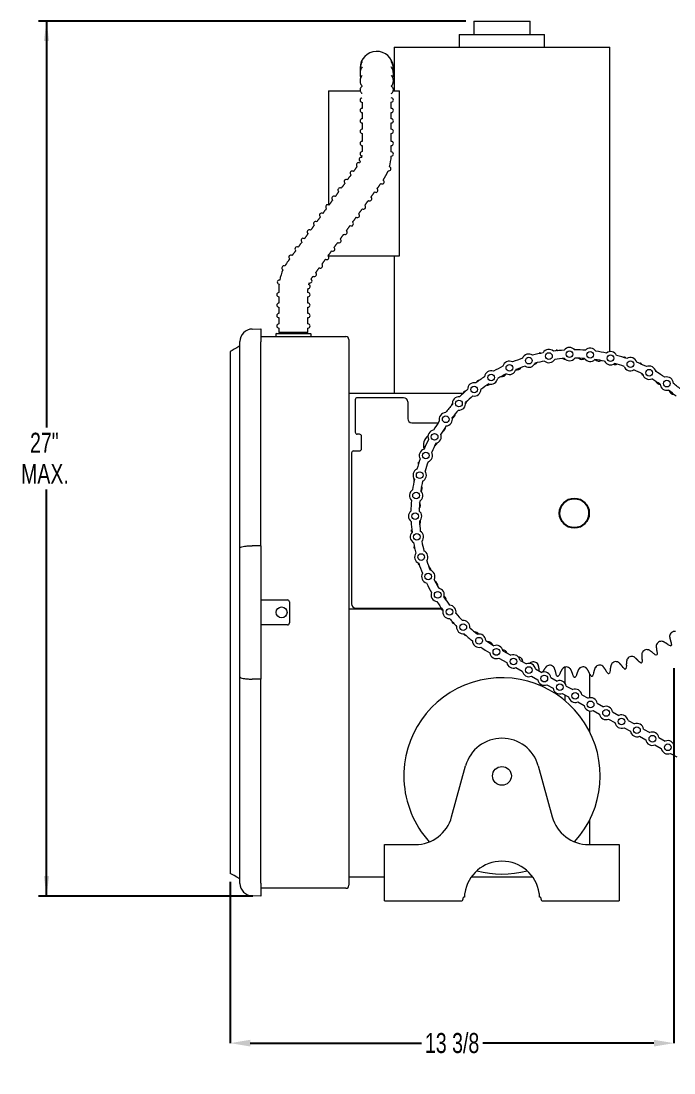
# Model space of a CAD drawing. Header units: inches. Extents: x 1.5 to 21.5, y 4.2 to 20.4.
# Drawn here: x 11.16 to 16.06, y 12.49 to 20.38 of the extents above; entities that cross this region are included whole.
import ezdxf

# ---------------------------------------------------------------- set-up
doc = ezdxf.new("R2010")
doc.units = ezdxf.units.IN
doc.header["$MEASUREMENT"] = 0
doc.header["$PDSIZE"] = -1
doc.layers.add('DIM', color=1, linetype='Continuous')
doc.styles.add('SLDTEXTSTYLE0', font='ARIAL.TTF', dxfattribs={"width": 0.7})
doc.dimstyles.new('SLDDIMSTYLE0', dxfattribs={"dimtxt": 0.15, "dimasz": 0.15, "dimexe": 0, "dimexo": 0.0625, "dimgap": 0.0375, "dimtad": 0, "dimtih": 1, "dimtoh": 1, "dimdec": 3, "dimlfac": 4, "dimrnd": 1e-09, "dimzin": 12, "dimdsep": 46, "dimtxsty": 'SLDTEXTSTYLE0', "dimsah": 1, "dimcen": 0.09, "dimadec": 0, "dimazin": 0, "dimtfac": 1, "dimtdec": 3, "dimtofl": 0, "dimtmove": 0, "dimatfit": 3, "dimfxl": 0, "dimtolj": 1, "dimtzin": 12, "dimarcsym": 0})

# ---------------------------------------------------------------- blocks, each defined once
blk = doc.blocks.new('*D13')
at = {"color": 0, "linetype": 'ByBlock', "lineweight": -2}
for p, q in [((16.056, 15.5243), (16.056, 12.7116)), ((12.7278, 13.923), (12.7278, 12.7116)), ((12.8778, 12.7116), (14.1617, 12.7116)), ((15.906, 12.7116), (14.6221, 12.7116))]:
    blk.add_line(p, q, dxfattribs=at)
at = {"color": 0, "linetype": 'ByBlock'}
for points in [[(12.7278, 12.7116), (12.8778, 12.6866), (12.8778, 12.7366)], [(16.056, 12.7116), (15.906, 12.6866), (15.906, 12.7366)]]:
    blk.add_solid(points, dxfattribs=at)
at = {"layer": 'DEFPOINTS', "color": 0, "linetype": 'ByBlock'}
for p in [(16.056, 15.5868), (12.7278, 13.9855)]:
    blk.add_point(p, dxfattribs=at)
at = {"color": 0, "linetype": 'ByBlock', "insert": (14.3919, 12.7116), "char_height": 0.15, "attachment_point": 5, "style": 'SLDTEXTSTYLE0'}
blk.add_mtext('13 3/8', dxfattribs=at)
blk = doc.blocks.new('*D5')
at = {"layer": 'DIM'}
for p, q in [((14.4943, 20.3806), (11.2896, 20.3806)), ((11.3496, 20.3806), (11.3496, 17.3313)), ((11.3496, 13.8155), (11.3496, 16.8648)), ((12.8971, 13.8155), (11.2896, 13.8155))]:
    blk.add_line(p, q, dxfattribs=at)
for points in [[(11.3496, 20.3806), (11.3296, 20.2306), (11.3696, 20.2306)], [(11.3496, 13.8155), (11.3696, 13.9655), (11.3296, 13.9655)]]:
    blk.add_solid(points, dxfattribs=at)
at = {"layer": 'DIM', "char_height": 0.15, "attachment_point": 1, "style": 'SLDTEXTSTYLE0'}
for s, insert in [('27"', (11.2257, 17.2914)), ('MAX.', (11.1586, 17.0582))]:
    blk.add_mtext(s, dxfattribs=dict(at, insert=insert))

msp = doc.modelspace()

# ---------------------------------------------------------------- linework, layer by layer
at = {"color": 7, "linetype": 'Continuous', "lineweight": 15}
for p, q in [((14.554253, 20.380573), (14.977752, 20.380573)), ((14.446002, 20.280573), (15.086003, 20.280573)), ((13.957253, 20.185573), (15.574753, 20.185573)), ((13.957253, 20.154322), (13.957253, 19.904323)), ((13.701503, 20.028323), (13.701529, 20.025744)), ((13.464753, 19.857448), (13.70256, 19.857448)), ((13.950615, 19.857448), (13.996862, 19.857448)), ((13.996862, 18.619948), (13.996862, 19.857448)), ((13.464753, 18.619948), (13.714752, 18.619948)), ((13.714752, 18.619948), (13.996862, 18.619948)), ((12.892971, 18.069856), (12.957107, 18.070975)), ((12.957107, 18.070975), (12.957107, 17.974498)), ((12.957107, 18.012573), (13.590302, 18.012573)), ((13.074002, 18.035073), (13.074145, 18.035073)), ((13.074145, 18.035073), (13.325015, 18.035073)), ((13.201502, 18.042573), (13.092127, 18.042573)), ((13.310877, 18.042573), (13.201502, 18.042573)), ((13.325015, 18.035073), (13.329002, 18.035073)), ((13.590302, 18.012573), (13.595303, 18.012573)), ((12.800857, 17.974498), (12.800857, 17.97612)), ((12.800857, 16.427183), (12.800857, 17.974498)), ((12.957107, 16.443715), (12.957107, 17.974498)), ((13.617753, 17.990123), (13.617753, 16.781486)), ((14.474104, 17.585573), (13.617753, 17.585573)), ((13.66582, 17.539258), (13.66582, 17.295573)), ((14.02782, 17.554323), (13.680819, 17.554323)), ((14.059069, 17.523073), (14.059069, 17.396823)), ((14.090319, 17.365573), (14.287365, 17.365573)), ((13.697695, 17.280573), (13.680819, 17.280573)), ((13.712694, 17.170573), (13.712694, 17.265573)), ((13.637695, 17.140573), (13.637695, 16.780634)), ((13.652694, 17.155573), (13.697695, 17.155573)), ((13.617753, 16.781486), (13.617753, 13.896373)), ((13.637695, 16.780634), (13.637695, 16.006823)), ((12.800857, 15.459312), (12.800857, 16.427183)), ((12.957107, 16.443715), (12.957107, 15.44278)), ((12.957107, 16.036998), (13.156865, 16.036998)), ((14.344123, 16.038131), (14.345878, 16.038073)), ((14.345878, 16.038073), (14.347326, 16.038073)), ((13.171865, 16.021998), (13.171865, 15.864498)), ((13.617753, 15.970573), (14.315011, 15.970573)), ((13.668945, 15.975573), (14.311471, 15.975573)), ((13.156865, 15.849498), (12.957107, 15.849498)), ((14.773127, 15.655116), (14.83309, 15.621762)), ((14.742732, 15.600505), (14.802708, 15.567143)), ((14.901309, 15.583815), (14.948882, 15.557353)), ((14.870927, 15.529196), (14.9185, 15.502734)), ((15.0171, 15.519406), (15.064673, 15.492944)), ((15.236252, 15.531989), (15.236252, 15.416027)), ((15.423752, 15.483656), (15.423752, 15.302911)), ((12.800857, 13.911998), (12.800857, 15.459312)), ((12.957107, 13.911998), (12.957107, 15.44278)), ((14.986719, 15.464788), (15.034292, 15.438325)), ((15.102511, 15.400379), (15.150084, 15.373916)), ((15.132892, 15.454997), (15.180465, 15.428535)), ((15.218302, 15.33597), (15.265876, 15.309507)), ((15.236252, 15.325985), (15.236252, 15.283329)), ((15.248684, 15.390588), (15.296257, 15.364126)), ((15.364476, 15.32618), (15.412049, 15.299717)), ((15.334094, 15.271561), (15.381667, 15.245098)), ((15.480268, 15.261771), (15.527841, 15.235308)), ((15.423752, 15.203958), (15.423752, 15.047623)), ((15.449886, 15.207152), (15.497459, 15.18069)), ((15.596059, 15.197362), (15.643633, 15.170899)), ((15.565678, 15.142743), (15.613251, 15.116281)), ((15.68147, 15.078334), (15.729043, 15.051872)), ((15.711851, 15.132953), (15.759424, 15.10649)), ((15.797261, 15.013925), (15.844835, 14.987463)), ((15.827643, 15.068544), (15.875216, 15.042082)), ((15.943435, 15.004135), (15.991008, 14.977673)), ((15.913053, 14.949516), (15.960626, 14.923054)), ((16.028845, 14.885107), (16.076418, 14.858645)), ((14.388375, 14.409358), (14.49363, 14.791787)), ((15.038375, 14.791787), (15.143631, 14.409358)), ((15.423752, 14.386022), (15.423752, 14.201823)), ((13.886002, 13.836323), (13.886002, 14.201823)), ((13.886002, 14.201823), (14.116002, 14.201823)), ((15.416003, 14.201823), (15.646003, 14.201823)), ((15.646003, 14.201823), (15.646003, 13.836323)), ((12.800857, 13.910375), (12.800857, 13.911998)), ((12.957107, 13.911998), (12.957107, 13.81552)), ((13.617753, 13.959323), (13.886002, 13.959323)), ((14.536697, 13.959323), (14.995309, 13.959323)), ((12.957107, 13.81552), (12.892971, 13.81664)), ((13.590302, 13.873923), (12.957107, 13.873923)), ((13.595303, 13.873923), (13.590302, 13.873923)), ((13.886002, 13.779323), (13.886002, 13.836323)), ((15.646003, 13.836323), (15.646003, 13.779323)), ((13.886002, 13.779323), (14.465182, 13.779323)), ((14.483758, 13.806323), (14.478169, 13.806323)), ((15.053836, 13.806323), (15.048248, 13.806323)), ((15.066823, 13.779323), (15.646003, 13.779323))]:
    msp.add_line(p, q, dxfattribs=at)
at = {"color": 7, "linetype": 'Continuous', "lineweight": 15, "flags": 128}
for points in [[(12.800857, 17.943248), (12.776722, 17.929313), (12.757392, 17.918153), (12.742881, 17.909775), (12.733201, 17.904186), (12.728359, 17.901391), (12.727754, 17.901041)], [(14.183464, 16.403247), (14.18092, 16.405613), (14.180234, 16.406183)], [(14.421106, 15.936421), (14.421044, 15.937311), (14.420984, 15.93798)], [(12.800857, 13.943248), (12.776722, 13.957182), (12.757392, 13.968342), (12.742881, 13.97672), (12.733201, 13.982309), (12.728359, 13.985104), (12.727754, 13.985454)]]:
    msp.add_lwpolyline(points, dxfattribs=at)
at = {"color": 7, "linetype": 'Continuous', "lineweight": 15}
for centre, radius in [((14.966996, 17.832401), 0.025), ((15.118218, 17.867015), 0.025), ((15.272652, 17.881734), 0.025), ((15.42769, 17.87631), 0.025), ((15.580717, 17.850834), 0.025), ((14.821537, 17.778476), 0.025), ((15.72915, 17.805735), 0.025), ((15.870484, 17.741776), 0.025), ((14.684296, 17.706149), 0.025), ((16.002335, 17.660035), 0.025), ((14.557589, 17.616642), 0.025), ((14.443553, 17.511466), 0.025), ((14.344114, 17.392394), 0.025), ((14.260949, 17.261436), 0.025), ((14.195462, 17.120803), 0.025), ((14.148759, 16.972867), 0.025), ((14.121626, 16.820125), 0.025), ((14.114522, 16.665155), 0.025), ((14.127568, 16.510571), 0.025), ((14.160542, 16.358983), 0.025), ((14.212888, 16.212948), 0.025), ((14.283724, 16.074931), 0.025), ((13.113115, 15.943248), 0.041), ((14.371853, 15.947262), 0.025), ((14.475788, 15.832094), 0.025), ((14.593776, 15.73137), 0.025), ((14.723825, 15.646792), 0.025), ((14.852008, 15.575479), 0.025), ((14.9678, 15.51107), 0.025), ((15.083592, 15.446661), 0.025), ((15.199384, 15.382252), 0.025), ((15.315176, 15.317843), 0.025), ((15.430968, 15.253435), 0.025), ((15.546759, 15.189026), 0.025), ((15.662551, 15.124617), 0.025), ((15.778343, 15.060208), 0.025), ((15.894135, 14.995799), 0.025), ((16.009927, 14.93139), 0.025), ((14.766003, 14.716823), 0.0705)]:
    msp.add_circle(centre, radius, dxfattribs=at)
msp.add_circle((15.308503, 16.688073), 0.11)
for centre, radius, start, end in [((13.826503, 20.028323), 0.125, 3.9607004, 180), ((13.935878, 19.787695), 0.015625, 270, 90), ((13.717128, 19.709573), 0.015625, 90, 270), ((13.935878, 19.709573), 0.015625, 270, 90), ((13.717128, 19.631448), 0.015625, 90, 270), ((13.935878, 19.631448), 0.015625, 270, 90), ((13.717128, 19.553323), 0.015625, 90, 270), ((13.935878, 19.553323), 0.015625, 270, 90), ((13.717128, 19.462111), 0.015625, 90, 270), ((13.935878, 19.462111), 0.015625, 270, 90), ((13.709856, 19.341974), 0.015625, 74.6788357, 248.3093587), ((13.71712, 19.385133), 0.015625, 89.3990283, 266.2142898), ((13.576503, 19.386608), 0.140625, 347.7506643, 353.0391634), ((13.576503, 19.386608), 0.359375, 343.9916727, 356.8912378), ((13.935858, 19.382839), 0.015625, 269.3990283, 89.3990283), ((13.689357, 19.302698), 0.015625, 53.8732842, 233.8732842), ((13.576503, 19.386608), 0.140625, 329.6839002, 335.1332203), ((13.917295, 19.272542), 0.015625, 251.4940972, 71.4940972), ((13.597236, 19.176493), 0.015625, 53.8732842, 233.8732842), ((13.643296, 19.239595), 0.015625, 53.8732842, 233.8732842), ((13.866044, 19.173729), 0.015625, 233.8732842, 53.8732842), ((13.576503, 19.386608), 0.359375, 326.1859657, 339.0040521), ((13.551175, 19.11339), 0.015625, 53.8732842, 233.8732842), ((13.819984, 19.110626), 0.015625, 233.8732842, 53.8732842), ((13.505115, 19.050287), 0.015625, 53.8732842, 233.8732842), ((13.773923, 19.047524), 0.015625, 233.8732842, 53.8732842), ((13.459055, 18.987185), 0.015625, 53.8732842, 233.8732842), ((13.727863, 18.984421), 0.015625, 233.8732842, 53.8732842), ((13.366934, 18.860979), 0.015625, 53.8732842, 233.8732842), ((13.412994, 18.924082), 0.015625, 53.8732842, 233.8732842), ((13.635742, 18.858215), 0.015625, 233.8732842, 53.8732842), ((13.681803, 18.921318), 0.015625, 233.8732842, 53.8732842), ((13.320873, 18.797876), 0.015625, 53.8732842, 233.8732842), ((13.589682, 18.795113), 0.015625, 233.8732842, 53.8732842), ((13.274813, 18.734774), 0.015625, 53.8732842, 233.8732842), ((13.543622, 18.73201), 0.015625, 233.8732842, 53.8732842), ((13.228753, 18.671671), 0.015625, 53.8732842, 233.8732842), ((13.497561, 18.668907), 0.015625, 233.8732842, 53.8732842), ((13.451503, 18.367287), 0.359375, 143.8732842, 150.9338215), ((13.182692, 18.608568), 0.015625, 53.8732842, 233.8732842), ((13.40544, 18.542702), 0.015625, 233.8732842, 53.8732842), ((13.451501, 18.605804), 0.015625, 233.8732842, 53.8732842), ((13.451503, 18.367287), 0.359375, 155.9278564, 168.8536604), ((13.130067, 18.528003), 0.015625, 63.4352311, 243.4352311), ((13.35938, 18.479599), 0.015625, 233.8732842, 53.8732842), ((13.096225, 18.421397), 0.015625, 81.3401622, 261.3401622), ((13.451503, 18.367287), 0.359375, 173.8335446, 180), ((13.312481, 18.388461), 0.015625, 261.3401622, 81.3401622), ((13.451503, 18.367287), 0.140625, 159.8173726, 164.9575949), ((13.325723, 18.430176), 0.015625, 243.4352311, 63.4352311), ((13.451503, 18.367287), 0.140625, 143.8732842, 147.0517978), ((13.092128, 18.326948), 0.015625, 90, 270), ((13.451503, 18.367287), 0.140625, 177.7219943, 180), ((13.310878, 18.326948), 0.015625, 270, 90), ((13.092128, 18.248823), 0.015625, 90, 270), ((13.310878, 18.248823), 0.015625, 270, 90), ((13.092128, 18.170698), 0.015625, 90, 270), ((13.310878, 18.170698), 0.015625, 270, 90), ((13.092128, 18.092573), 0.015625, 90, 270), ((13.310878, 18.092573), 0.015625, 270, 90), ((12.894607, 17.97612), 0.09375, 91, 180), ((13.074003, 18.030073), 0.005, 90, 180), ((13.329003, 18.030073), 0.005, 0, 90), ((13.595303, 17.990123), 0.02245, 0, 90), ((15.118218, 17.867015), 0.05, 46.9204714, 151.4167397), ((15.272652, 17.881734), 0.05, 39.4721955, 143.9684638), ((15.308503, 16.688073), 1.230071, 89.9549129, 90.0736378), ((15.42769, 17.87631), 0.05, 32.0239197, 136.5201879), ((15.308503, 16.688073), 1.22545, 108.4655857, 112.2164529), ((14.966996, 17.832401), 0.05, 54.3687472, 158.8650155), ((15.308503, 16.688073), 1.22545, 101.0173099, 104.768177), ((15.308503, 16.688073), 1.230071, 101.9549129, 102.338439), ((15.118218, 17.867015), 0.05, 228.7933706, 329.5438404), ((15.308503, 16.688073), 1.22545, 93.569034, 97.3199012), ((15.308503, 16.688073), 1.16295, 93.6180655, 97.2708697), ((15.308503, 16.688073), 1.230071, 95.9549129, 96.338439), ((15.24295, 17.88048), 0.038816, 237.3390319, 269.6985311), ((15.272652, 17.881734), 0.05, 221.3450948, 322.0955646), ((15.308503, 16.688073), 1.22545, 86.1207581, 89.8716253), ((15.308503, 16.688073), 1.16295, 86.1697896, 89.8225939), ((15.367949, 17.8808), 0.038816, 231.3390319, 299.6283145), ((15.42769, 17.87631), 0.05, 213.8968189, 314.6472887), ((15.308503, 16.688073), 1.16295, 78.7215137, 82.374318), ((15.492298, 17.868052), 0.038816, 225.3390319, 296.95432), ((15.308503, 16.688073), 1.22545, 78.6724823, 82.4233495), ((15.580717, 17.850834), 0.05, 24.5756438, 129.0719121), ((15.308503, 16.688073), 1.22545, 71.2242064, 74.9750736), ((15.308503, 16.688073), 1.230071, 71.9549129, 72.338439), ((15.72915, 17.805735), 0.05, 17.1273679, 121.6236362), ((15.308503, 16.688073), 1.22545, 115.9138616, 119.6647288), ((14.821537, 17.778476), 0.05, 61.8170231, 166.3132914), ((14.821537, 17.778476), 0.05, 243.6899224, 344.4403921), ((14.877684, 17.801862), 0.038816, 257.6460208, 326.95432), ((15.308503, 16.688073), 1.16295, 108.5146172, 112.1674215), ((14.966996, 17.832401), 0.05, 236.2416465, 336.9921163), ((14.996467, 17.840794), 0.038816, 287.2051686, 320.95432), ((15.308503, 16.688073), 1.16295, 101.0663413, 104.7191456), ((15.580717, 17.850834), 0.05, 206.448543, 307.1990128), ((15.614632, 17.842376), 0.038816, 251.1674264, 290.95432), ((15.308503, 16.688073), 1.16295, 71.2732379, 74.9260421), ((15.72915, 17.805735), 0.05, 199.0002672, 299.750737), ((15.308503, 16.688073), 1.16295, 63.824962, 67.4777663), ((15.308503, 16.688073), 1.22545, 63.7759306, 67.5267977), ((15.308503, 16.688073), 1.230071, 65.9549129, 66.338439), ((15.870484, 17.741776), 0.05, 9.6790921, 114.1753604), ((15.308503, 16.688073), 1.22545, 123.3621375, 127.1130046), ((15.308503, 16.688073), 1.230071, 125.9549129, 126.338439), ((14.684296, 17.706149), 0.05, 69.265299, 173.7615673), ((14.684296, 17.706149), 0.05, 251.1381982, 351.888668), ((15.308503, 16.688073), 1.16295, 115.962893, 119.6156973), ((14.763621, 17.750728), 0.038816, 261.3390319, 332.95432), ((15.847936, 17.753504), 0.038816, 207.3390319, 232.381569), ((15.870484, 17.741776), 0.05, 191.5519913, 292.3024611), ((15.308503, 16.688073), 1.16295, 56.3766862, 60.0294904), ((15.308503, 16.688073), 1.230071, 59.9549129, 60.338439), ((15.308503, 16.688073), 1.22545, 56.3276547, 60.0785219), ((16.002335, 17.660035), 0.05, 2.2308162, 106.7270845), ((15.308503, 16.688073), 1.22545, 130.8104133, 134.5612805), ((15.308503, 16.688073), 1.230071, 131.9549129, 132.338439), ((14.557589, 17.616642), 0.05, 76.7135748, 181.2098431), ((14.557589, 17.616642), 0.05, 258.5864741, 359.3369439), ((15.308503, 16.688073), 1.16295, 123.4111689, 127.0639732), ((14.655529, 17.687951), 0.038816, 267.3390319, 305.9063718), ((15.956349, 17.691281), 0.038816, 201.3390319, 264.8851556), ((16.002335, 17.660035), 0.05, 184.1037155, 284.8541852), ((15.308503, 16.688073), 1.16295, 48.9284103, 52.5812146), ((16.057663, 17.618067), 0.038816, 195.3390319, 267.5475966), ((15.308503, 16.688073), 1.22545, 48.8793788, 52.630246), ((13.680819, 17.539323), 0.015, 90, 180), ((14.027819, 17.523073), 0.03125, 0, 90), ((14.443553, 17.511466), 0.05, 84.1618507, 188.658119), ((15.308503, 16.688073), 1.16295, 130.8594448, 134.512249), ((14.461911, 17.53034), 0.038816, 324.2348055, 350.95432), ((15.308503, 16.688073), 1.22545, 138.2586892, 142.0095564), ((15.308503, 16.688073), 1.230071, 138.0566767, 138.338439), ((15.308503, 16.688073), 1.16295, 138.3077206, 141.9605249), ((14.443553, 17.511466), 0.05, 266.0347499, 6.7852197), ((14.090319, 17.396823), 0.03125, 180, 270), ((15.308503, 16.688073), 1.22545, 145.706965, 149.4578322), ((14.344114, 17.392394), 0.05, 91.6101266, 196.1063948), ((14.344114, 17.392394), 0.05, 273.4830258, 14.2334956), ((14.378508, 17.437234), 0.038816, 292.4091126, 356.95432), ((13.680819, 17.295573), 0.015, 180, 270), ((14.260949, 17.261436), 0.05, 99.0584024, 203.5546707), ((15.308503, 16.688073), 1.16295, 145.7559965, 149.4088008), ((14.305294, 17.335919), 0.038816, 291.3390319, 2.95432), ((13.697694, 17.265573), 0.015, 0, 90), ((14.270294, 17.19704), 0.09375, 128.6577278, 197.8601272), ((15.308503, 16.688073), 1.22545, 153.1552409, 156.9061081), ((15.308503, 16.688073), 1.16295, 153.2042724, 156.8570766), ((14.243071, 17.227506), 0.038816, 297.3390319, 341.4454221), ((14.260949, 17.261436), 0.05, 280.9313017, 21.6817715), ((13.652694, 17.140573), 0.015, 90, 180), ((13.697694, 17.170573), 0.015, 270, 0), ((14.195462, 17.120803), 0.05, 106.5066783, 211.0029466), ((15.308503, 16.688073), 1.230071, 155.9549129, 156.338439), ((14.195462, 17.120803), 0.05, 288.3795775, 29.1300473), ((15.308503, 16.688073), 1.22545, 160.6035168, 164.3543839), ((15.308503, 16.688073), 1.230071, 161.9549129, 162.338439), ((15.308503, 16.688073), 1.16295, 160.6525482, 164.3053525), ((14.148759, 16.972867), 0.05, 113.9549541, 218.4512224), ((14.148759, 16.972867), 0.05, 295.8278534, 36.5783232), ((14.154199, 16.994202), 0.038816, 3.0012036, 20.95432), ((15.308503, 16.688073), 1.22545, 168.0517926, 171.8026598), ((15.308503, 16.688073), 1.230071, 167.9549129, 168.338439), ((15.308503, 16.688073), 1.16295, 168.1008241, 171.7536283), ((14.121626, 16.820125), 0.05, 121.40323, 225.8994983), ((14.121626, 16.820125), 0.05, 303.2761293, 44.026599), ((14.128523, 16.871868), 0.038816, 327.1113875, 26.95432), ((15.308503, 16.688073), 1.22545, 175.5000685, 179.2509357), ((15.308503, 16.688073), 1.16295, 175.5490999, 179.2019042), ((14.115775, 16.747519), 0.038816, 321.3390319, 32.95432), ((15.308503, 16.688073), 0.11, 286.5045155, 253.4954845), ((14.114522, 16.665155), 0.05, 128.8515059, 233.3477742), ((14.114522, 16.665155), 0.05, 310.7244051, 51.4748749), ((15.308503, 16.688073), 1.22545, 182.9483443, 186.6992115), ((15.308503, 16.688073), 1.16295, 182.9973758, 186.6501801), ((14.116095, 16.62252), 0.038816, 327.3390319, 16.570158), ((14.127568, 16.510571), 0.05, 136.2997817, 240.79605), ((15.308503, 16.688073), 1.230071, 185.9549129, 186.338439), ((14.127568, 16.510571), 0.05, 318.172681, 58.9231508), ((15.308503, 16.688073), 1.22545, 190.3966202, 194.1474874), ((15.308503, 16.688073), 1.230071, 191.9549129, 192.338439), ((15.308503, 16.688073), 1.16295, 190.4456517, 194.0984559), ((14.160542, 16.358983), 0.05, 143.7480576, 248.2443259), ((14.160542, 16.358983), 0.05, 325.6209568, 66.3714266), ((15.308503, 16.688073), 1.230071, 197.9549129, 198.338439), ((15.308503, 16.688073), 1.22545, 197.8448961, 201.5957633), ((15.308503, 16.688073), 1.16295, 197.8939275, 201.5467318), ((14.194713, 16.257254), 0.038816, 1.8361832, 56.95432), ((14.212888, 16.212948), 0.05, 333.0692327, 73.8197025), ((14.212888, 16.212948), 0.05, 151.1963335, 255.6926017), ((15.308503, 16.688073), 1.16295, 205.3422034, 208.9950077), ((15.308503, 16.688073), 1.22545, 205.2931719, 209.0440391), ((14.245847, 16.143192), 0.038816, 351.3390319, 62.95432), ((14.283724, 16.074931), 0.05, 340.5175086, 81.2679783), ((13.156865, 16.021998), 0.015, 0, 90), ((14.283724, 16.074931), 0.05, 158.6446093, 263.1408776), ((15.308503, 16.688073), 1.22545, 212.7414478, 216.492315), ((15.308503, 16.688073), 1.16295, 212.7904793, 216.4432835), ((14.308624, 16.035099), 0.038816, 357.3390319, 51.4444371), ((13.668944, 16.006823), 0.03125, 180, 270), ((15.308503, 16.688073), 1.230071, 215.9549129, 216.338439), ((14.371853, 15.947262), 0.05, 166.0928852, 270.5891535), ((14.371853, 15.947262), 0.05, 347.9657844, 88.7162542), ((13.156865, 15.864498), 0.015, 270, 0), ((15.308503, 16.688073), 1.22545, 220.1897237, 223.9405908), ((15.308503, 16.688073), 1.230071, 221.9549129, 222.338439), ((15.308503, 16.688073), 1.16295, 220.2387551, 223.8915594), ((14.475788, 15.832094), 0.05, 355.4140603, 96.1645301), ((14.475788, 15.832094), 0.05, 173.541161, 278.0374293), ((15.308503, 16.688073), 1.16295, 227.687031, 231.3398352), ((14.559342, 15.758078), 0.038816, 36.673455, 86.95432), ((16.062415, 15.761926), 0.038816, 83.159731, 175.1336209), ((15.308503, 16.688073), 1.22545, 227.6379995, 231.3888667), ((15.308503, 16.688073), 1.230071, 227.9549129, 228.338439), ((14.593776, 15.73137), 0.05, 180.9894369, 285.4857052), ((14.593776, 15.73137), 0.05, 2.8623362, 103.6128059), ((15.308503, 16.688073), 1.16295, 235.1353068, 238.7881111), ((14.660657, 15.684864), 0.038816, 21.3390319, 92.95432), ((15.961476, 15.688194), 0.038816, 77.159731, 169.1336209), ((15.308503, 16.688073), 1.22545, 235.0862754, 238.8371426), ((14.723825, 15.646792), 0.05, 188.4377128, 292.218887), ((14.723825, 15.646792), 0.05, 9.5832646, 111.0610818), ((14.769069, 15.622641), 0.038816, 22.3536957, 86.1851119), ((15.853384, 15.625417), 0.038816, 71.159731, 163.1336209), ((15.308503, 16.688073), 1.230071, 305.9549129, 306.338439), ((14.852008, 15.575479), 0.05, 189.5972972, 292.2329222), ((14.852008, 15.575479), 0.05, 9.5972972, 112.2329222), ((14.883392, 15.572092), 0.038816, 23.159731, 83.9127468), ((14.9678, 15.51107), 0.05, 9.5972972, 112.2329222), ((15.002373, 15.533769), 0.038816, 29.159731, 121.1336209), ((15.620538, 15.535352), 0.038816, 59.159731, 151.1336209), ((15.739321, 15.574283), 0.038816, 65.159731, 157.1336209), ((15.308503, 16.688073), 1.230071, 293.9549129, 294.338439), ((15.308503, 16.688073), 1.230071, 299.9549129, 300.338439), ((14.9678, 15.51107), 0.05, 189.5972972, 292.2329222), ((15.083592, 15.446661), 0.05, 9.5972972, 112.2329222), ((15.124707, 15.508093), 0.038816, 35.159731, 127.1336209), ((15.249056, 15.495345), 0.038816, 41.159731, 133.1336209), ((15.374055, 15.495665), 0.038816, 47.159731, 139.1336209), ((15.498337, 15.50905), 0.038816, 53.159731, 145.1336209), ((15.308503, 16.688073), 1.230071, 281.9549129, 282.338439), ((15.308503, 16.688073), 1.230071, 287.9549129, 288.338439), ((14.766003, 14.716823), 0.73625, 317.7711301, 182.5482502), ((15.083592, 15.446661), 0.05, 189.5972972, 292.2329222), ((15.308503, 16.688073), 1.230071, 263.9549129, 264.338439), ((15.199384, 15.382252), 0.05, 9.5972972, 112.2329222), ((15.308503, 16.688073), 1.230071, 269.9549129, 270.338439), ((15.308503, 16.688073), 1.230071, 275.9549129, 276.338439), ((15.199384, 15.382252), 0.05, 189.5972972, 292.2329222), ((15.315176, 15.317843), 0.05, 9.5972972, 112.2329222), ((15.315176, 15.317843), 0.05, 189.5972972, 292.2329222), ((15.430968, 15.253435), 0.05, 189.5972972, 292.2329222), ((15.430968, 15.253435), 0.05, 9.5972972, 112.2329222), ((15.546759, 15.189026), 0.05, 9.5972972, 112.2329222), ((15.546759, 15.189026), 0.05, 189.5972972, 292.2329222), ((15.662551, 15.124617), 0.05, 9.5972972, 112.2329222), ((15.662551, 15.124617), 0.05, 189.5972972, 292.2329222), ((15.778343, 15.060208), 0.05, 9.5972972, 112.2329222), ((14.766003, 14.716823), 0.2825, 15.3884768, 164.6115232), ((15.778343, 15.060208), 0.05, 189.5972972, 292.2329222), ((15.894135, 14.995799), 0.05, 9.5972972, 112.2329222), ((15.894135, 14.995799), 0.05, 189.5972972, 292.2329222), ((16.009927, 14.93139), 0.05, 189.5972972, 292.2329222), ((16.009927, 14.93139), 0.05, 9.5972972, 112.2329222), ((14.766003, 14.716823), 0.73625, 182.5482502, 222.2288699), ((14.116003, 14.484323), 0.2825, 270, 344.6115232), ((15.416003, 14.484323), 0.2825, 195.3884768, 270), ((14.766003, 13.794323), 0.2825, 8.5500077, 171.4499923), ((14.766003, 14.716823), 0.73625, 255.1916306, 284.8083694), ((12.894607, 13.910375), 0.09375, 180, 269), ((13.595303, 13.896373), 0.02245, 270, 0)]:
    msp.add_arc(centre, radius, start, end, dxfattribs=at)
for centre, start_param, end_param in [((14.465182, 13.836323), 3.14159265, 4.15812715), ((15.066823, 13.836323), 2.12505816, 3.14159265)]:
    msp.add_ellipse(centre, major_axis=(0, 0.057), ratio=0.26794919, start_param=start_param, end_param=end_param, dxfattribs=at)
for points in [[(14.554253, 20.380573), (14.554253, 20.280573)], [(14.977752, 20.280573), (14.977752, 20.380573)], [(14.446002, 20.280573), (14.446002, 20.185573)], [(15.086003, 20.185573), (15.086003, 20.280573)], [(13.957253, 20.185573), (13.957253, 20.154322)], [(15.574753, 19.904323), (15.574753, 20.185573)], [(13.957253, 19.904323), (13.957253, 19.857448)], [(15.574753, 18.161823), (15.574753, 19.904323)], [(13.464753, 19.857448), (13.464753, 19.001734)], [(13.717128, 19.772066), (13.717128, 19.725197)], [(13.935878, 19.725197), (13.935878, 19.77207)], [(13.717128, 19.693948), (13.717128, 19.647073)], [(13.935878, 19.647073), (13.935878, 19.693948)], [(13.717128, 19.615823), (13.717128, 19.568948)], [(13.935878, 19.568948), (13.935878, 19.615823)], [(13.717128, 19.537697), (13.717128, 19.477736)], [(13.935878, 19.477736), (13.935878, 19.537697)], [(13.717128, 19.446486), (13.717128, 19.400744)], [(13.935878, 19.398479), (13.935878, 19.446486)], [(13.680145, 19.290078), (13.652508, 19.252216)], [(13.634084, 19.226975), (13.606448, 19.189113)], [(13.541963, 19.10077), (13.514327, 19.062908)], [(13.588024, 19.163872), (13.560387, 19.126011)], [(13.829196, 19.123247), (13.856832, 19.161108)], [(13.495903, 19.037667), (13.468267, 18.999805)], [(13.737075, 18.997041), (13.764711, 19.034903)], [(13.783135, 19.060144), (13.810772, 19.098006)], [(13.449843, 18.974564), (13.422206, 18.936702)], [(13.691015, 18.933939), (13.718651, 18.9718)], [(13.403782, 18.911461), (13.376146, 18.8736)], [(13.644954, 18.870836), (13.672591, 18.908698)], [(13.311661, 18.785256), (13.284025, 18.747394)], [(13.357722, 18.848359), (13.330085, 18.810497)], [(13.598894, 18.807733), (13.62653, 18.845595)], [(13.265601, 18.722153), (13.237964, 18.684291)], [(13.506773, 18.681528), (13.53441, 18.719389)], [(13.552834, 18.74463), (13.58047, 18.782492)], [(13.21954, 18.65905), (13.191905, 18.621189)], [(13.460713, 18.618425), (13.488349, 18.656287)], [(13.17348, 18.595948), (13.16123, 18.579165)], [(13.414652, 18.555322), (13.442289, 18.593184)], [(13.464753, 18.623959), (13.464753, 18.619948)], [(13.957253, 18.619948), (13.957253, 18.161823)], [(13.368592, 18.49222), (13.396228, 18.530081)], [(13.337918, 18.450196), (13.350168, 18.466978)], [(13.092127, 18.367287), (13.092127, 18.342573)], [(13.092127, 18.311323), (13.092127, 18.264448)], [(13.310877, 18.342573), (13.310877, 18.367287)], [(13.310877, 18.264448), (13.310877, 18.311323)], [(13.092127, 18.233198), (13.092127, 18.186323)], [(13.310877, 18.186323), (13.310877, 18.233198)], [(13.092127, 18.155073), (13.092127, 18.108198)], [(13.310877, 18.108198), (13.310877, 18.155073)], [(13.957253, 18.161823), (13.957253, 17.585573)], [(15.574753, 17.900477), (15.574753, 18.161823)], [(13.092127, 18.076948), (13.092127, 18.042573)], [(13.310877, 18.042573), (13.310877, 18.076948)], [(13.069002, 18.030073), (13.069002, 18.012573)], [(13.334002, 18.012573), (13.334002, 18.030073)], [(15.309471, 17.918143), (15.31223, 17.913485)], [(12.727754, 17.901041), (12.727754, 13.985454)], [(15.053703, 17.891465), (15.057692, 17.887133)], [(15.180888, 17.911506), (15.184535, 17.906601)], [(15.689536, 17.85764), (15.690801, 17.851997)], [(15.809702, 17.811404), (15.810411, 17.80531)], [(14.586268, 17.68379), (14.59166, 17.681255)], [(15.924376, 17.752861), (15.924438, 17.74729)], [(14.486144, 17.602841), (14.490404, 17.601198)], [(14.580535, 17.673396), (14.579619, 17.678933)], [(14.185171, 17.189272), (14.191139, 17.189966)], [(14.138935, 17.069106), (14.144833, 17.070428)], [(14.105513, 16.944765), (14.107962, 16.945591)], [(14.085069, 16.560458), (14.089826, 16.563996)], [(12.957107, 16.443715), (12.892971, 16.443523)], [(14.105111, 16.433273), (14.109594, 16.437402)], [(14.138337, 16.30888), (14.141591, 16.312577)], [(14.312786, 15.965838), (14.315011, 15.970573)], [(14.322904, 15.960059), (14.317642, 15.959189)], [(14.393734, 15.865714), (14.395862, 15.87123)], [(14.484705, 15.7746), (14.485793, 15.780012)], [(15.975294, 15.724468), (15.970103, 15.72604)], [(16.001157, 15.709903), (15.975294, 15.724468)], [(16.010181, 15.702872), (16.001157, 15.709903)], [(16.023739, 15.765219), (16.023657, 15.759795)], [(16.023657, 15.759795), (16.029667, 15.730728)], [(16.029667, 15.730728), (16.033619, 15.719993)], [(16.033619, 15.719993), (16.037386, 15.697212)], [(15.81503, 15.631391), (15.814864, 15.60171)], [(15.816237, 15.636679), (15.81503, 15.631391)], [(15.870917, 15.660048), (15.865919, 15.662154)], [(15.895116, 15.642859), (15.870917, 15.660048)], [(15.903356, 15.634924), (15.895116, 15.642859)], [(15.923356, 15.695512), (15.922708, 15.690126)], [(15.922708, 15.690126), (15.925646, 15.66059)], [(15.925646, 15.66059), (15.928455, 15.649501)], [(14.92086, 15.582234), (14.91908, 15.587358)], [(14.922012, 15.572299), (14.92086, 15.582234)], [(14.977868, 15.563872), (14.9744, 15.560064)], [(14.982303, 15.566994), (14.977868, 15.563872)], [(15.038575, 15.547772), (15.03627, 15.552682)], [(15.584265, 15.549169), (15.577931, 15.520171)], [(15.586545, 15.554091), (15.584265, 15.549169)], [(15.644889, 15.56558), (15.640437, 15.568679)], [(15.664985, 15.543736), (15.644889, 15.56558)], [(15.701802, 15.584233), (15.698534, 15.554732)], [(15.698534, 15.554732), (15.698976, 15.543301)], [(15.703555, 15.589366), (15.701802, 15.584233)], [(15.760378, 15.606891), (15.755627, 15.609508)], [(15.782648, 15.587267), (15.760378, 15.606891)], [(15.790013, 15.578514), (15.782648, 15.587267)], [(15.814864, 15.60171), (15.816498, 15.590387)], [(15.045057, 15.518807), (15.038575, 15.547772)], [(15.045871, 15.507396), (15.045057, 15.518807)], [(15.046464, 15.503073), (15.045871, 15.507396)], [(15.074277, 15.501434), (15.068582, 15.494126)], [(15.07961, 15.511555), (15.074277, 15.501434)], [(15.09719, 15.53547), (15.07961, 15.511555)], [(15.101275, 15.539039), (15.09719, 15.53547)], [(15.159248, 15.525804), (15.156442, 15.530446)], [(15.168722, 15.497675), (15.159248, 15.525804)], [(15.170724, 15.486412), (15.168722, 15.497675)], [(15.203843, 15.494074), (15.199597, 15.483452)], [(15.218827, 15.519696), (15.203843, 15.494074)], [(15.222517, 15.523672), (15.218827, 15.519696)], [(15.281555, 15.51657), (15.27828, 15.520893)], [(15.293918, 15.489585), (15.281555, 15.51657)], [(15.297086, 15.478593), (15.293918, 15.489585)], [(15.329223, 15.489675), (15.326111, 15.478667)], [(15.341447, 15.516723), (15.329223, 15.489675)], [(15.344701, 15.521063), (15.341447, 15.516723)], [(15.404159, 15.52017), (15.400449, 15.524128)], [(15.419274, 15.494626), (15.404159, 15.52017)], [(15.423574, 15.484025), (15.419274, 15.494626)], [(15.454376, 15.498406), (15.452432, 15.487133)], [(15.463706, 15.526583), (15.454376, 15.498406)], [(15.466489, 15.53124), (15.463706, 15.526583)], [(15.525714, 15.536567), (15.52161, 15.540115)], [(15.543416, 15.512742), (15.525714, 15.536567)], [(15.548801, 15.502649), (15.543416, 15.512742)], [(15.577931, 15.520171), (15.577176, 15.508756)], [(15.671395, 15.534261), (15.664985, 15.543736)], [(12.957107, 15.44278), (12.892971, 15.442972)]]:
    msp.add_open_spline(points, degree=1, dxfattribs=at)
for points, knots in [([(13.717128, 20.076766), (13.714116, 20.071509), (13.708761, 20.060243), (13.703384, 20.042165), (13.701253, 20.023213), (13.701226, 20.009208), (13.702832, 20.001861), (13.70308, 20.000724)], [0.810321072, 0.810321072, 0.810321072, 0.810321072, 0.853798275, 0.899771415, 0.945698034, 0.99159174, 1, 1, 1, 1]), ([(13.949819, 20.001054), (13.950393, 20.00445), (13.952027, 20.014115), (13.951314, 20.030354), (13.947927, 20.049139), (13.942305, 20.064615), (13.937706, 20.073573), (13.935878, 20.076763)], [0, 0, 0, 0, 0.024863698, 0.070760308, 0.116639007, 0.162513719, 0.188896831, 0.188896831, 0.188896831, 0.188896831]), ([(13.717128, 20.036726), (13.716944, 20.036444), (13.71357, 20.031206), (13.708026, 20.02055), (13.70293, 20.004092), (13.701043, 19.987235), (13.702017, 19.970791), (13.705138, 19.960408), (13.706631, 19.955443)], [0.788940493, 0.788940493, 0.788940493, 0.788940493, 0.791386099, 0.834314757, 0.876936882, 0.919264478, 0.961387603, 1, 1, 1, 1]), ([(13.717128, 19.97274), (13.716477, 19.971957), (13.712628, 19.967147), (13.706878, 19.95784), (13.702248, 19.944293), (13.700999, 19.930592), (13.702902, 19.917191), (13.708024, 19.90457), (13.712926, 19.896003), (13.71673, 19.892075), (13.717128, 19.891664)], [0.763738835, 0.763738835, 0.763738835, 0.763738835, 0.771514384, 0.810982979, 0.849332995, 0.886443564, 0.922784171, 0.958981688, 0.995710026, 1, 1, 1, 1]), ([(13.946299, 19.956072), (13.947204, 19.958486), (13.950113, 19.966247), (13.951771, 19.980071), (13.951299, 19.996921), (13.947557, 20.013456), (13.94196, 20.02668), (13.937514, 20.034213), (13.935878, 20.036726)], [0, 0, 0, 0, 0.019129914, 0.061508968, 0.103660923, 0.1457144, 0.187786277, 0.209614342, 0.209614342, 0.209614342, 0.209614342]), ([(13.935878, 19.891704), (13.938649, 19.895309), (13.944488, 19.902903), (13.949689, 19.915841), (13.951998, 19.929532), (13.950965, 19.943055), (13.946898, 19.955991), (13.941338, 19.965762), (13.937201, 19.971149), (13.935878, 19.972739)], [0, 0, 0, 0, 0.034985714, 0.073708121, 0.111162927, 0.147657473, 0.183840077, 0.220343081, 0.236145777, 0.236145777, 0.236145777, 0.236145777]), ([(13.717128, 19.891743), (13.716046, 19.890912), (13.712286, 19.887807), (13.70701, 19.882028), (13.702623, 19.873546), (13.70099, 19.864261), (13.702446, 19.854964), (13.706752, 19.84662), (13.711679, 19.840605), (13.715754, 19.837675), (13.717128, 19.836687)], [0.778818817, 0.778818817, 0.778818817, 0.778818817, 0.792307717, 0.827541526, 0.858845983, 0.888643653, 0.920158262, 0.950887805, 0.983444797, 1, 1, 1, 1]), ([(13.935878, 19.836678), (13.93802, 19.838343), (13.94282, 19.842073), (13.947978, 19.849294), (13.951361, 19.858031), (13.951811, 19.867364), (13.949282, 19.876298), (13.944232, 19.884262), (13.93932, 19.889037), (13.93626, 19.891447), (13.935878, 19.891741)], [0, 0, 0, 0, 0.026903664, 0.060276996, 0.090754306, 0.120486984, 0.151515888, 0.182550844, 0.216464152, 0.22122556, 0.22122556, 0.22122556, 0.22122556]), ([(13.71464, 19.803461), (13.713992, 19.803301), (13.712636, 19.802967), (13.709482, 19.801662), (13.705657, 19.798737), (13.702622, 19.794392), (13.701118, 19.788567), (13.701945, 19.782709), (13.704461, 19.778128), (13.707414, 19.775186), (13.710211, 19.77345), (13.712583, 19.772463), (13.71371, 19.772163), (13.714334, 19.771996)], [0, 0, 0, 0, 0.09736137, 0.2036381, 0.28776844, 0.38516428, 0.48969412, 0.60388474, 0.69321812, 0.77011325, 0.8403202, 0.91160452, 1, 1, 1, 1]), ([(14.920442, 17.850179), (14.920542, 17.851575), (14.920677, 17.853474), (14.921317, 17.855214), (14.921486, 17.855674)], [0, 0, 0, 0, 0.735413, 1, 1, 1, 1]), ([(15.043944, 17.883986), (15.044211, 17.885499), (15.044565, 17.887508), (15.045438, 17.889292), (15.045654, 17.889732)], [0, 0, 0, 0, 0.75300801, 1, 1, 1, 1]), ([(15.170463, 17.90526), (15.17087, 17.906677), (15.171416, 17.908578), (15.17244, 17.910209), (15.172701, 17.910624)], [0, 0, 0, 0, 0.745319815, 1, 1, 1, 1]), ([(15.677377, 17.856075), (15.678354, 17.857241), (15.679656, 17.858792), (15.681292, 17.859891), (15.681699, 17.860164)], [0, 0, 0, 0, 0.75125624, 1, 1, 1, 1]), ([(15.79749, 17.811157), (15.79857, 17.8122), (15.800013, 17.813592), (15.801738, 17.814505), (15.802171, 17.814734)], [0, 0, 0, 0, 0.74879219, 1, 1, 1, 1]), ([(14.481419, 17.59144), (14.480911, 17.592841), (14.48021, 17.594772), (14.480076, 17.596768), (14.480039, 17.597316)], [0, 0, 0, 0, 0.72557258, 1, 1, 1, 1]), ([(14.391325, 17.500589), (14.390735, 17.501805), (14.389925, 17.503474), (14.389619, 17.505254), (14.389536, 17.505737)], [0, 0, 0, 0, 0.7286004, 1, 1, 1, 1]), ([(14.185232, 17.177281), (14.184259, 17.178292), (14.182936, 17.179665), (14.18207, 17.181308), (14.181841, 17.181741)], [0, 0, 0, 0, 0.73592889, 1, 1, 1, 1]), ([(14.140559, 17.05689), (14.139372, 17.057885), (14.137798, 17.059204), (14.136684, 17.060862), (14.136411, 17.061269)], [0, 0, 0, 0, 0.75460491, 1, 1, 1, 1]), ([(14.108054, 16.93306), (14.106896, 16.933843), (14.105321, 16.934908), (14.104136, 16.936331), (14.103822, 16.936707)], [0, 0, 0, 0, 0.73517549, 1, 1, 1, 1]), ([(14.090995, 16.550149), (14.089689, 16.550526), (14.0879, 16.551043), (14.086366, 16.55201), (14.085951, 16.552271)], [0, 0, 0, 0, 0.72955917, 1, 1, 1, 1]), ([(12.800857, 16.427183), (12.800857, 16.427202), (12.800866, 16.428406), (12.802776, 16.431452), (12.81329, 16.436), (12.834217, 16.440105), (12.861736, 16.442908), (12.882559, 16.443318), (12.892971, 16.443523)], [0, 0, 0, 0, 0.002242654, 0.141620044, 0.359136904, 0.573676049, 0.786814777, 1, 1, 1, 1]), ([(14.112617, 16.423508), (14.111094, 16.423776), (14.109075, 16.424131), (14.107284, 16.425008), (14.106843, 16.425224)], [0, 0, 0, 0, 0.75416014, 1, 1, 1, 1]), ([(14.146751, 16.299963), (14.145233, 16.300069), (14.143213, 16.30021), (14.141362, 16.300888), (14.140901, 16.301056)], [0, 0, 0, 0, 0.7512181, 1, 1, 1, 1]), ([(14.40511, 15.860982), (14.403717, 15.860477), (14.401795, 15.859779), (14.399807, 15.859646), (14.399259, 15.859609)], [0, 0, 0, 0, 0.72439602, 1, 1, 1, 1]), ([(14.496315, 15.771029), (14.494992, 15.770384), (14.493216, 15.769519), (14.491321, 15.76919), (14.490838, 15.769106)], [0, 0, 0, 0, 0.74509794, 1, 1, 1, 1]), ([(15.9227, 15.622316), (15.918134, 15.624519), (15.911203, 15.627864), (15.905353, 15.633127), (15.903356, 15.634924)], [0, 0, 0, 0, 0.65867208, 1, 1, 1, 1]), ([(15.928455, 15.649501), (15.929598, 15.642243), (15.930821, 15.634486), (15.92988, 15.626938), (15.92982, 15.626451)], [0, 0, 0, 0, 0.93558876, 1, 1, 1, 1]), ([(16.030737, 15.692356), (16.024783, 15.694601), (16.017566, 15.697323), (16.011281, 15.702046), (16.010181, 15.702872)], [0, 0, 0, 0, 0.82501513, 1, 1, 1, 1]), ([(15.807933, 15.563953), (15.803623, 15.566622), (15.797079, 15.570672), (15.791811, 15.576519), (15.790013, 15.578514)], [0, 0, 0, 0, 0.65867767, 1, 1, 1, 1]), ([(15.816498, 15.590387), (15.816877, 15.58305), (15.817282, 15.575207), (15.815558, 15.567799), (15.815446, 15.567322)], [0, 0, 0, 0, 0.93558305, 1, 1, 1, 1]), ([(15.178962, 15.464842), (15.176564, 15.469307), (15.172922, 15.476087), (15.171283, 15.483784), (15.170724, 15.486412)], [0, 0, 0, 0, 0.6586867, 1, 1, 1, 1]), ([(15.199597, 15.483452), (15.196256, 15.476908), (15.192685, 15.469913), (15.187488, 15.46436), (15.187153, 15.464002)], [0, 0, 0, 0, 0.9355844, 1, 1, 1, 1]), ([(15.307535, 15.458002), (15.304682, 15.462193), (15.300352, 15.468555), (15.297917, 15.476038), (15.297086, 15.478593)], [0, 0, 0, 0, 0.65868879, 1, 1, 1, 1]), ([(15.326111, 15.478667), (15.323472, 15.47181), (15.320652, 15.464481), (15.316064, 15.458414), (15.315768, 15.458023)], [0, 0, 0, 0, 0.93557827, 1, 1, 1, 1]), ([(15.436117, 15.464639), (15.432842, 15.468509), (15.427871, 15.474383), (15.424667, 15.481571), (15.423574, 15.484025)], [0, 0, 0, 0, 0.6586893, 1, 1, 1, 1]), ([(15.452432, 15.487133), (15.450525, 15.480037), (15.448487, 15.472453), (15.444557, 15.46594), (15.444304, 15.465521)], [0, 0, 0, 0, 0.935564, 1, 1, 1, 1]), ([(15.563302, 15.484681), (15.55964, 15.488187), (15.554082, 15.493509), (15.550145, 15.500323), (15.548801, 15.502649)], [0, 0, 0, 0, 0.65868541, 1, 1, 1, 1]), ([(15.577176, 15.508756), (15.57602, 15.501501), (15.574786, 15.493745), (15.571559, 15.486857), (15.571351, 15.486413)], [0, 0, 0, 0, 0.935564169, 1, 1, 1, 1]), ([(15.687695, 15.517907), (15.683687, 15.521011), (15.677602, 15.525723), (15.672975, 15.532088), (15.671395, 15.534261)], [0, 0, 0, 0, 0.658687443, 1, 1, 1, 1]), ([(15.698976, 15.543301), (15.698585, 15.535964), (15.698167, 15.528122), (15.695679, 15.520934), (15.695519, 15.520471)], [0, 0, 0, 0, 0.93557803, 1, 1, 1, 1]), ([(12.800857, 15.459312), (12.800857, 15.459293), (12.800866, 15.458089), (12.802776, 15.455043), (12.81329, 15.450495), (12.834217, 15.44639), (12.861736, 15.443588), (12.882559, 15.443177), (12.892971, 15.442972)], [0, 0, 0, 0, 0.002242654, 0.141620042, 0.359136937, 0.573676079, 0.786814781, 1, 1, 1, 1]), ([(14.486642, 13.836323), (14.486207, 13.833219), (14.485339, 13.827032), (14.484318, 13.816726), (14.483964, 13.810146), (14.483758, 13.806323)], [0, 0, 0, 0, 0.29661276, 0.59134465, 1, 1, 1, 1]), ([(15.048248, 13.806323), (15.048108, 13.809046), (15.047829, 13.814491), (15.046962, 13.824616), (15.045952, 13.832012), (15.045363, 13.836323)], [0, 0, 0, 0, 0.29443589, 0.5887819, 1, 1, 1, 1])]:
    msp.add_open_spline(points, degree=3, knots=knots, dxfattribs=at)

# ---------------------------------------------------------------- dimensions: what is measured, and where the dimension line sits
at = {"layer": 'DIM'}
dim = msp.add_linear_dim(base=(11.349597, 13.81552), p1=(14.554253, 20.380573), p2=(12.957107, 13.81552), angle=90, text='<>\\PMAX.', dimstyle='SLDDIMSTYLE0', dxfattribs=at)
dim.commit()
dim.dimension.update_dxf_attribs({"geometry": '*D5', "text_midpoint": (11.349597, 17.098046)})
dim = msp.add_linear_dim(base=(16.056003, 12.711601), p1=(12.727754, 13.985454), p2=(16.056003, 15.586823), dimstyle='SLDDIMSTYLE0', override={"dimlunit": 5, "dimfrac": 2}, dxfattribs=at)
dim.commit()
dim.dimension.update_dxf_attribs({"geometry": '*D13', "text_midpoint": (14.391878, 12.711601)})

doc.saveas('drawing.dxf')
